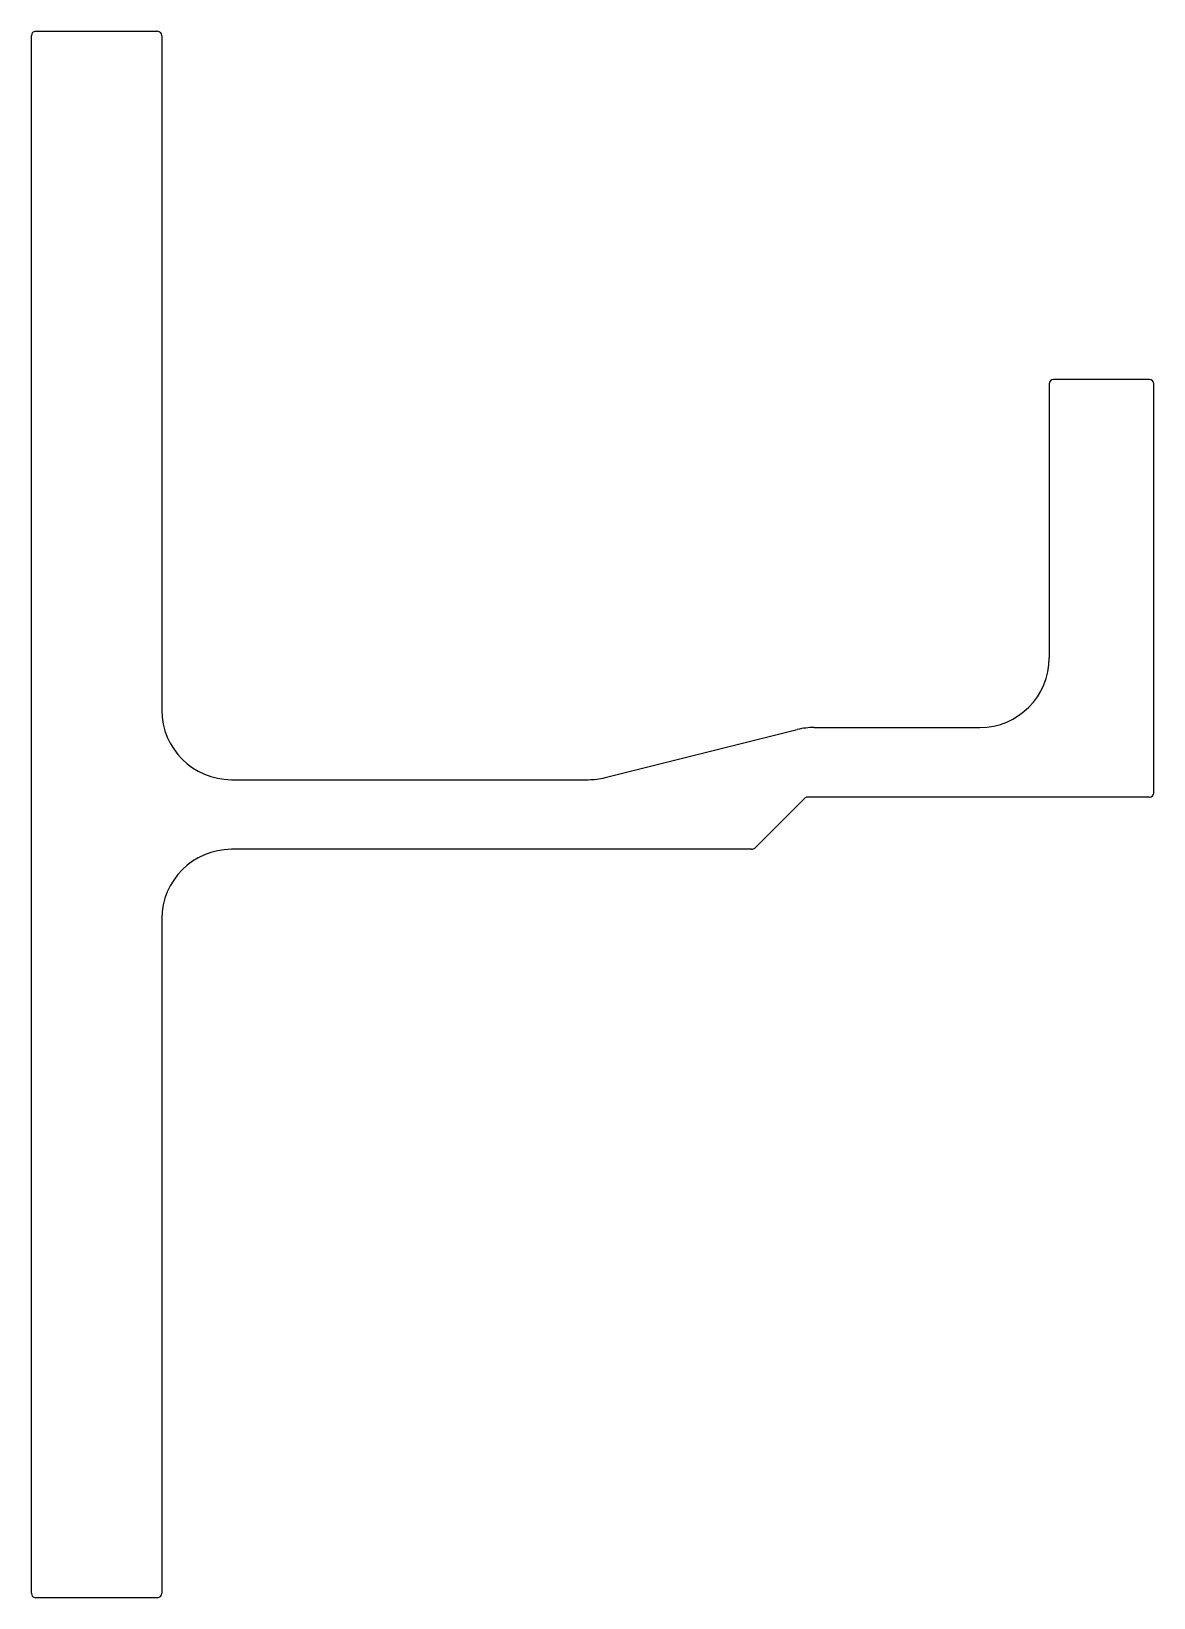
# Model space of a CAD drawing. Extents: x 1853 to 1982, y 3 to 183.
import ezdxf

# ---------------------------------------------------------------- set-up
doc = ezdxf.new("R2010")
doc.units = 0
doc.layers.get('0').update_dxf_attribs({"linetype": 'CONTINUOUS'})

msp = doc.modelspace()

# ---------------------------------------------------------------- linework, layer by layer
for p, q in [((1853.07, 3.7), (1853.07, 182.7)), ((1853.57, 183.2), (1867.57, 183.2)), ((1868.07, 182.7), (1868.07, 105.2)), ((1970.07, 142.7), (1970.07, 111.2)), ((1981.57, 143.2), (1970.57, 143.2)), ((1982.07, 95.7), (1982.07, 142.7)), ((1919.02, 97.44), (1941.11, 102.96)), ((1943.05, 103.2), (1962.07, 103.2)), ((1876.07, 97.2), (1917.08, 97.2)), ((1941.92, 95.05), (1936.21, 89.35)), ((1981.57, 95.2), (1942.28, 95.2)), ((1935.86, 89.2), (1876.07, 89.2)), ((1868.07, 81.2), (1868.07, 3.7)), ((1867.57, 3.2), (1853.57, 3.2))]:
    msp.add_line(p, q)
for centre, radius, start, end in [((1853.57, 182.7), 0.5, 90, 180), ((1867.57, 182.7), 0.5, 0, 90), ((1970.57, 142.7), 0.5, 90, 180), ((1981.57, 142.7), 0.5, 0, 90), ((1962.07, 111.2), 8, 270, 0), ((1876.07, 105.2), 8, 180, 270), ((1943.05, 95.2), 8, 90, 104.0362), ((1917.08, 105.2), 8, 270, 284.0362), ((1981.57, 95.7), 0.5, 270, 360), ((1942.28, 94.7), 0.5, 90, 135), ((1876.07, 81.2), 8, 90, 180), ((1935.86, 89.7), 0.5, 270, 315), ((1853.57, 3.7), 0.5, 180, 270), ((1867.57, 3.7), 0.5, 270, 0)]:
    msp.add_arc(centre, radius, start, end)

doc.saveas('drawing.dxf')
